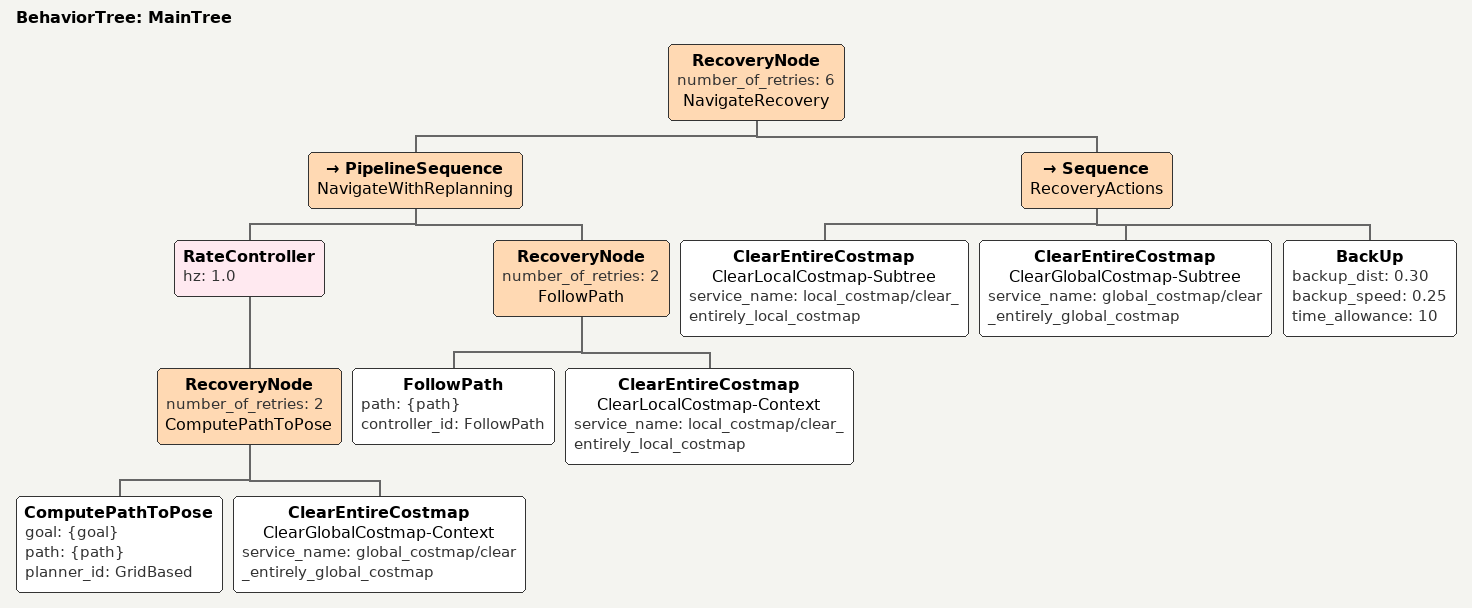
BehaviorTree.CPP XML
<?xml version="1.0"?>
<root main_tree_to_execute="MainTree">
  <BehaviorTree ID="MainTree">
    <RecoveryNode number_of_retries="6" name="NavigateRecovery">
      <PipelineSequence name="NavigateWithReplanning">
        <RateController hz="1.0">
          <RecoveryNode number_of_retries="2" name="ComputePathToPose">
            <ComputePathToPose goal="{goal}" path="{path}" planner_id="GridBased"/>
            <ClearEntireCostmap name="ClearGlobalCostmap-Context"
                                service_name="global_costmap/clear_entirely_global_costmap"/>
          </RecoveryNode>
        </RateController>
        <RecoveryNode number_of_retries="2" name="FollowPath">
          <FollowPath path="{path}" controller_id="FollowPath"/>
          <ClearEntireCostmap name="ClearLocalCostmap-Context"
                              service_name="local_costmap/clear_entirely_local_costmap"/>
        </RecoveryNode>
      </PipelineSequence>
      <Sequence name="RecoveryActions">
        <ClearEntireCostmap name="ClearLocalCostmap-Subtree"
                            service_name="local_costmap/clear_entirely_local_costmap"/>
        <ClearEntireCostmap name="ClearGlobalCostmap-Subtree"
                            service_name="global_costmap/clear_entirely_global_costmap"/>
        <BackUp backup_dist="0.30" backup_speed="0.25" time_allowance="10"/>
      </Sequence>
    </RecoveryNode>
  </BehaviorTree>
</root>
